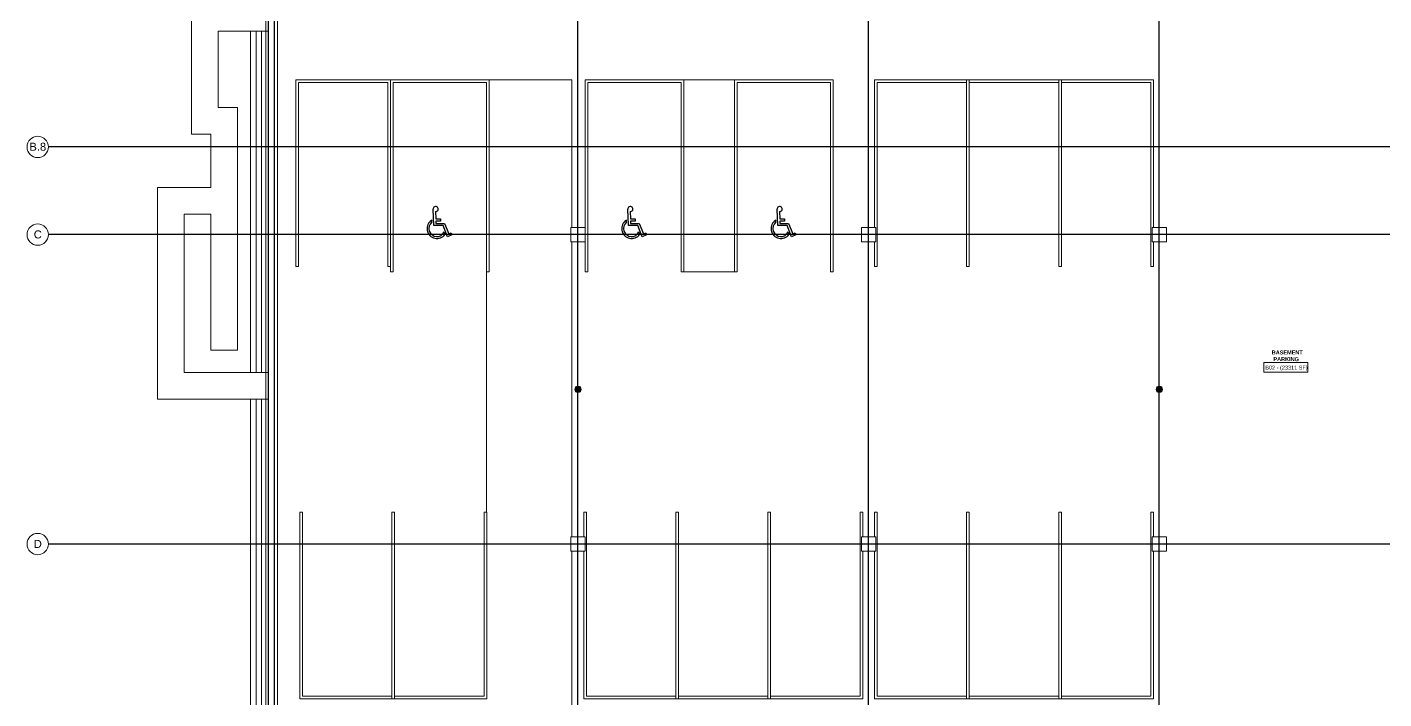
# Model space of a CAD drawing. Header units: inches. Extents: x -4101 to -1777, y 9773 to 12272.
# Drawn here: x -4101 to -2575, y 10665 to 11420 of the extents above; entities that cross this region are included whole.
import ezdxf

# ---------------------------------------------------------------- set-up
doc = ezdxf.new("R2010")
doc.units = ezdxf.units.IN
doc.header["$MEASUREMENT"] = 0
doc.linetypes.add('Grid Line 1_2_', pattern=[0.875, 0.5, -0.125, 0.125, -0.125])
for name, color, linetype, lineweight in [('0-1', 7, 'Continuous', 5), ('0-2', 8, 'Continuous', 9), ('0-4', 165, 'Continuous', 5), ('A-AREA-IDEN', 2, 'Continuous', 9), ('A-DETL-MEDM-1', 10, 'Continuous', 30), ('A-FLOR-1', 7, 'Continuous', 9), ('A-GENM-1', 7, 'Continuous', 9), ('P-SANR-FIXT', 6, 'Continuous', 9), ('S-COLS-1', 7, 'Continuous', 9), ('S-FNDN-1', 7, 'Continuous', 9), ('S-FNDN-2', 32, 'Continuous', 9), ('S-GRID-1', 1, 'Grid Line 1_2_', 30), ('S-GRID-IDEN', 1, 'Continuous', 9), ('S-GRID-IDEN-1', 147, 'Continuous', 9)]:
    doc.layers.add(name, color=color, linetype=linetype, lineweight=lineweight)
doc.styles.add('Arial_1', font='arial.ttf', dxfattribs={"height": 9})
doc.styles.add('Century Gothic', font='ufonts.com_century-gothic.ttf', dxfattribs={"height": 4.5})
doc.styles.add('Century Gothic_B', font='GOTHICB.TTF', dxfattribs={"height": 4.5})

# ---------------------------------------------------------------- blocks, each defined once
blk = doc.blocks.new('Parking_Stall_Multiple - STANDARD-V1-BACKGROUND - BASEMENT')
at = {"layer": 'A-GENM-1'}
for p, q in [((166, 314), (0, 314)), ((0, 314), (0, 207.3)), ((3, 210.3), (3, 311)), ((3, 311), (210, 311)), ((210, 314), (182, 314)), ((210, 311), (210, 314)), ((210, 210.3), (0, 210.3)), ((0, 210.3), (0, 103.7)), ((0, 207.3), (210, 207.3)), ((210, 210.3), (3, 210.3)), ((3, 106.7), (3, 207.3)), ((3, 207.3), (210, 207.3)), ((210, 207.3), (210, 210.3)), ((210, 207.3), (210, 210.3)), ((210, 106.7), (0, 106.7)), ((0, 106.7), (0, 0)), ((0, 103.7), (210, 103.7)), ((210, 106.7), (3, 106.7)), ((3, 3), (3, 103.7)), ((3, 103.7), (210, 103.7)), ((210, 103.7), (210, 106.7)), ((210, 103.7), (210, 106.7)), ((210, 3), (3, 3)), ((210, 0), (210, 3)), ((0, 0), (166, 0)), ((182, 0), (210, 0))]:
    blk.add_line(p, q, dxfattribs=at)
blk = doc.blocks.new('Parking_Stall_Multiple - STANDARD-2223028-BACKGROUND - BASEMENT')
at = {"layer": 'A-GENM-1'}
for p, q in [((210, 210.3), (0, 210.3)), ((0, 210.3), (0, 103.7)), ((3, 106.7), (3, 207.3)), ((3, 207.3), (210, 207.3)), ((210, 207.3), (210, 210.3)), ((210, 106.7), (0, 106.7)), ((0, 106.7), (0, 0)), ((0, 103.7), (210, 103.7)), ((210, 106.7), (3, 106.7)), ((3, 3), (3, 103.7)), ((3, 103.7), (210, 103.7)), ((210, 103.7), (210, 106.7)), ((210, 103.7), (210, 106.7)), ((210, 3), (3, 3)), ((210, 0), (210, 3)), ((0, 0), (210, 0))]:
    blk.add_line(p, q, dxfattribs=at)
blk = doc.blocks.new('Parking_Stall_Multiple - STANDARD-V2-BACKGROUND - BASEMENT')
at = {"layer": 'A-GENM-1'}
for p, q in [((166, 0), (0, 0)), ((0, 0), (0, -106.7)), ((210, 0), (182, 0)), ((210, -3), (210, 0)), ((3, -103.7), (3, -3)), ((3, -3), (210, -3)), ((210, -103.7), (0, -103.7)), ((0, -103.7), (0, -210.3)), ((0, -106.7), (210, -106.7)), ((210, -103.7), (3, -103.7)), ((3, -207.3), (3, -106.7)), ((3, -106.7), (210, -106.7)), ((210, -106.7), (210, -103.7)), ((210, -106.7), (210, -103.7)), ((210, -207.3), (0, -207.3)), ((0, -207.3), (0, -314)), ((0, -210.3), (210, -210.3)), ((210, -207.3), (3, -207.3)), ((3, -311), (3, -210.3)), ((3, -210.3), (210, -210.3)), ((210, -210.3), (210, -207.3)), ((210, -210.3), (210, -207.3)), ((0, -314), (166, -314)), ((210, -311), (3, -311)), ((182, -314), (210, -314)), ((210, -314), (210, -311))]:
    blk.add_line(p, q, dxfattribs=at)
blk = doc.blocks.new('Parking_Stall_Multiple - STANDARD-2217643-BACKGROUND - BASEMENT')
at = {"layer": 'A-GENM-1'}
for p, q in [((210, 0), (0, 0)), ((0, 0), (0, -106.7)), ((210, -3), (210, 0)), ((3, -103.7), (3, -3)), ((3, -3), (210, -3)), ((0, -106.7), (210, -106.7)), ((210, -103.7), (3, -103.7)), ((210, -106.7), (210, -103.7))]:
    blk.add_line(p, q, dxfattribs=at)
blk = doc.blocks.new('Parking_Stall_Multiple - ADA-1919661-BACKGROUND - BASEMENT')
at = {"layer": 'A-GENM-1'}
for p, q in [((216, 111), (0, 111)), ((0, 111), (0, 0)), ((3, 3), (3, 108)), ((3, 108), (216, 108)), ((216, 108), (216, 111)), ((216, 3), (3, 3)), ((216, 0), (216, 3)), ((0, 0), (166, 0)), ((182, 0), (216, 0))]:
    blk.add_line(p, q, dxfattribs=at)
blk = doc.blocks.new('Parking_Stall_Multiple - ADA-VAN-2249874-BACKGROUND - BASEMENT')
at = {"layer": 'A-GENM-1'}
for p, q in [((216, 111), (0, 111)), ((0, 111), (0, 0)), ((3, 3), (3, 108)), ((3, 108), (216, 108)), ((216, 108), (216, 111)), ((216, 3), (3, 3)), ((216, 0), (216, 3)), ((0, 0), (216, 0))]:
    blk.add_line(p, q, dxfattribs=at)
blk = doc.blocks.new('Parking_Stall_Multiple - ADA-2244793-BACKGROUND - BASEMENT')
at = {"layer": 'A-GENM-1'}
for p, q in [((216, 111), (0, 111)), ((0, 111), (0, 0)), ((3, 3), (3, 108)), ((3, 108), (216, 108)), ((216, 108), (216, 111)), ((216, 3), (3, 3)), ((216, 0), (216, 3)), ((0, 0), (216, 0))]:
    blk.add_line(p, q, dxfattribs=at)
blk = doc.blocks.new('CTR - 1st Phase - Common Walls_rvt-1-BACKGROUND - BASEMENT')
at = {"layer": 'A-DETL-MEDM-1'}
for p, q in [((-3645.7, 11201), (-3645.8, 11203.4)), ((-3643.4, 11197.3), (-3644.1, 11215.9)), ((-3641.5, 11213.2), (-3641.2, 11204.9)), ((-3641.2, 11204.9), (-3635.8, 11204.9)), ((-3635.8, 11204.9), (-3635.8, 11202.4)), ((-3426.7, 11201), (-3426.8, 11203.4)), ((-3424.4, 11197.3), (-3425.1, 11215.9)), ((-3422.5, 11213.2), (-3422.2, 11204.9)), ((-3422.2, 11204.9), (-3416.8, 11204.9)), ((-3416.8, 11204.9), (-3416.8, 11202.4)), ((-3258.7, 11201), (-3258.8, 11203.4)), ((-3256.4, 11197.3), (-3257.1, 11215.9)), ((-3254.5, 11213.2), (-3254.2, 11204.9)), ((-3254.2, 11204.9), (-3248.8, 11204.9)), ((-3248.8, 11204.9), (-3248.8, 11202.4)), ((-3633, 11197.3), (-3643.4, 11197.3)), ((-3635.8, 11202.4), (-3641.1, 11202.4)), ((-3641.1, 11202.4), (-3641, 11199.8)), ((-3641, 11199.8), (-3631.4, 11199.8)), ((-3627.9, 11184.8), (-3633, 11197.3)), ((-3630.7, 11187.6), (-3631.7, 11190.1)), ((-3631.4, 11199.8), (-3626.5, 11188)), ((-3626.5, 11188), (-3623.9, 11189.1)), ((-3623.9, 11189.1), (-3623, 11186.8)), ((-3414, 11197.3), (-3424.4, 11197.3)), ((-3416.8, 11202.4), (-3422.1, 11202.4)), ((-3422.1, 11202.4), (-3422, 11199.8)), ((-3422, 11199.8), (-3412.4, 11199.8)), ((-3408.9, 11184.8), (-3414, 11197.3)), ((-3411.7, 11187.6), (-3412.7, 11190.1)), ((-3412.4, 11199.8), (-3407.5, 11188)), ((-3407.5, 11188), (-3404.9, 11189.1)), ((-3404.9, 11189.1), (-3404, 11186.8)), ((-3246, 11197.3), (-3256.4, 11197.3)), ((-3248.8, 11202.4), (-3254.1, 11202.4)), ((-3254.1, 11202.4), (-3254, 11199.8)), ((-3254, 11199.8), (-3244.4, 11199.8)), ((-3240.9, 11184.8), (-3246, 11197.3)), ((-3243.7, 11187.6), (-3244.7, 11190.1)), ((-3244.4, 11199.8), (-3239.5, 11188)), ((-3239.5, 11188), (-3236.9, 11189.1)), ((-3236.9, 11189.1), (-3236, 11186.8)), ((-3623, 11186.8), (-3627.9, 11184.8)), ((-3404, 11186.8), (-3408.9, 11184.8)), ((-3236, 11186.8), (-3240.9, 11184.8))]:
    blk.add_line(p, q, dxfattribs=at)
for centre, radius, start, end in [((-3641.3, 11216), 2.82, 265.2221, 186.5331), ((-3422.3, 11216), 2.82, 265.2221, 186.5331), ((-3254.3, 11216), 2.82, 265.2221, 186.5331), ((-3639.9, 11194), 11.2, 121.7672, 325.4553), ((-3420.9, 11194), 11.2, 121.7672, 325.4553), ((-3252.9, 11194), 11.2, 121.7672, 325.4553), ((-3639.9, 11194), 9.06, 129.2933, 334.8736), ((-3420.9, 11194), 9.06, 129.2933, 334.8736), ((-3252.9, 11194), 9.06, 129.2933, 334.8736)]:
    blk.add_arc(centre, radius, start, end, dxfattribs=at)
at = {"layer": 'A-FLOR-1'}
for p, q in [((-3488.3, 11361.2), (-3581.3, 11361.2)), ((-3488.3, 11195.2), (-3488.3, 11361.2)), ((-3305.3, 11361.2), (-3362.3, 11361.2)), ((-3488.3, 10847.2), (-3488.3, 11179.2)), ((-3584.3, 11145.2), (-3584.3, 10875.2)), ((-3362.3, 11145.2), (-3305.3, 11145.2)), ((-3488.3, 10475.2), (-3488.3, 10831.2))]:
    blk.add_line(p, q, dxfattribs=at)
at = {"layer": '0-2'}
for name, p, rotation in [('Parking_Stall_Multiple - STANDARD-2217643-BACKGROUND - BASEMENT', (-3692, 11361.2), 270.0000000000005), ('Parking_Stall_Multiple - ADA-VAN-2249874-BACKGROUND - BASEMENT', (-3692.3, 11361.2), 269.9999999999978), ('Parking_Stall_Multiple - ADA-1919661-BACKGROUND - BASEMENT', (-3473.3, 11361.2), 269.9999999999978), ('Parking_Stall_Multiple - ADA-2244793-BACKGROUND - BASEMENT', (-3305.3, 11361.2), 269.9999999999978), ('Parking_Stall_Multiple - STANDARD-V2-BACKGROUND - BASEMENT', (-2833.8, 11361.2), 270.0000000000005), ('Parking_Stall_Multiple - STANDARD-2223028-BACKGROUND - BASEMENT', (-3583.8, 10665.2), 89.99999999999953), ('Parking_Stall_Multiple - STANDARD-V1-BACKGROUND - BASEMENT', (-3160.8, 10665.2), 89.99999999999953), ('Parking_Stall_Multiple - STANDARD-V1-BACKGROUND - BASEMENT', (-2833.8, 10665.2), 89.99999999999953)]:
    blk.add_blockref(name, p, dxfattribs=dict(at, rotation=rotation))
blk = doc.blocks.new('034100 - Precast Structural Concrete - Column - Corbels - 16_x16_-2331168-BACKGROUND - BASEMENT')
at = {"layer": 'S-COLS-1'}
for p, q in [((-8.9, 9), (-9, 9)), ((-9, 9), (-9, -7)), ((6.9, 9), (-8.9, 9)), ((7, 9), (6.9, 9)), ((7, -7), (7, 9)), ((-9, -7), (-8.9, -7)), ((-8.9, -7), (6.9, -7)), ((6.9, -7), (7, -7))]:
    blk.add_line(p, q, dxfattribs=at)
blk = doc.blocks.new('034100 - Precast Structural Concrete - Column - Corbels - 16_x16_-2331170-BACKGROUND - BASEMENT')
at = {"layer": 'S-COLS-1'}
for p, q in [((-8.9, 9), (-9, 9)), ((-9, 9), (-9, -7)), ((6.9, 9), (-8.9, 9)), ((7, 9), (6.9, 9)), ((7, -7), (7, 9)), ((-9, -7), (-8.9, -7)), ((-8.9, -7), (6.9, -7)), ((6.9, -7), (7, -7))]:
    blk.add_line(p, q, dxfattribs=at)
blk = doc.blocks.new('Grid - Grid Head - Circle-1738874-BACKGROUND - BASEMENT')
at = {"layer": 'S-GRID-IDEN-1'}
for start, end in [(360, 180), (180, 360)]:
    blk.add_arc((0, 0), 0.25, start, end, dxfattribs=at)
blk = doc.blocks.new('CTR - 1st Phase - Structure_rvt-1-BACKGROUND - BASEMENT')
at = {"layer": 'S-FNDN-1'}
for p, q in [((-3829.3, 11556.2), (-3829.3, 9901.2)), ((-3819.3, 9901.2), (-3819.3, 11544.2)), ((-3916.1, 11446), (-3916.1, 11300)), ((-3829.3, 11416), (-3829.3, 11446)), ((-3886.1, 11330), (-3886.1, 11416)), ((-3886.1, 11416), (-3829.3, 11416)), ((-3864.3, 11330), (-3886.1, 11330)), ((-3864.3, 11300), (-3864.3, 11330)), ((-3916.1, 11300), (-3894.3, 11300)), ((-3894.3, 11300), (-3894.3, 11240.1)), ((-3864.3, 11057.1), (-3864.3, 11300)), ((-3954.3, 11240.1), (-3954.3, 11032.1)), ((-3924.3, 11240.1), (-3954.3, 11240.1)), ((-3894.3, 11240.1), (-3924.3, 11240.1)), ((-3924.3, 11032.1), (-3924.3, 11210.1)), ((-3924.3, 11210.1), (-3894.3, 11210.1)), ((-3894.3, 11210.1), (-3894.3, 11057.1)), ((-3894.3, 11057.1), (-3864.3, 11057.1)), ((-3954.3, 11032.1), (-3954.3, 11002.1)), ((-3829.3, 11032.1), (-3924.3, 11032.1)), ((-3829.3, 11002.1), (-3829.3, 11032.1)), ((-3954.3, 11002.1), (-3829.3, 11002.1))]:
    blk.add_line(p, q, dxfattribs=at)
at = {"layer": 'S-GRID-1'}
for p, q in [((-3829.3, 9772.6), (-3829.3, 12247.5)), ((-3822.8, 9772.6), (-3822.8, 12247.5)), ((-3481.3, 9772.6), (-3481.3, 12247.5)), ((-3154.3, 9772.6), (-3154.3, 12247.5)), ((-2827.3, 9772.6), (-2827.3, 12247.5)), ((-1777.2, 11285.8), (-4077, 11285.8)), ((-1777.2, 11187.2), (-4077, 11187.2)), ((-1777.2, 10839.2), (-4077, 10839.2))]:
    blk.add_line(p, q, dxfattribs=at)
at = {"layer": '0-2'}
for name, p, rotation in [('034100 - Precast Structural Concrete - Column - Corbels - 16_x16_-2331170-BACKGROUND - BASEMENT', (-3482.3, 11186.2), 269.9999999999967), ('034100 - Precast Structural Concrete - Column - Corbels - 16_x16_-2331170-BACKGROUND - BASEMENT', (-3155.3, 11186.2), 269.9999999999967), ('034100 - Precast Structural Concrete - Column - Corbels - 16_x16_-2331170-BACKGROUND - BASEMENT', (-2828.3, 11186.2), 269.9999999999967), ('034100 - Precast Structural Concrete - Column - Corbels - 16_x16_-2331168-BACKGROUND - BASEMENT', (-3480.3, 10840.2), 90.0000000000016), ('034100 - Precast Structural Concrete - Column - Corbels - 16_x16_-2331168-BACKGROUND - BASEMENT', (-3153.3, 10840.2), 90.0000000000016), ('034100 - Precast Structural Concrete - Column - Corbels - 16_x16_-2331168-BACKGROUND - BASEMENT', (-2826.3, 10840.2), 90.0000000000016)]:
    blk.add_blockref(name, p, dxfattribs=dict(at, rotation=rotation))
at = {"layer": '0-4', "xscale": 47.99999999999997, "yscale": 47.99999999999997, "zscale": 47.99999999999997, "rotation": 89.99999999999987}
for p in [(-4089, 11285.8), (-4089, 11187.2), (-4089, 10839.2)]:
    blk.add_blockref('Grid - Grid Head - Circle-1738874-BACKGROUND - BASEMENT', p, dxfattribs=at)
at = {"layer": 'S-GRID-IDEN', "char_height": 9, "attachment_point": 1, "style": 'Arial_1'}
for s, insert, width in [('B.8', (-4098.4, 11290.5), 22.876), ('C', (-4093.5, 11191.9), 11.059), ('D', (-4093.5, 10843.9), 11.059)]:
    blk.add_mtext(s, dxfattribs=dict(at, insert=insert, width=width))
blk = doc.blocks.new('Basic Wall _ 3_ XPS - ___-2578961-BACKGROUND - BASEMENT')
at = {"layer": 'S-FNDN-2'}
for p, q in [((-3849.8, 11032.1), (-3849.8, 11416)), ((-3843.2, 11032.1), (-3843.2, 11416)), ((-3837.3, 11032.1), (-3837.3, 11416)), ((-3849.8, 10011.2), (-3849.8, 11002.1)), ((-3843.2, 10011.2), (-3843.2, 11002.1)), ((-3837.3, 10011.2), (-3837.3, 11002.1))]:
    blk.add_line(p, q, dxfattribs=at)
blk = doc.blocks.new('Drain-Floor-WATTS-Square-Stainless_Steel_Strainer-Type_FD-1200-M - 2_ Outlet with 5_ Strainer-2528673-BACKGROUND - BASEMENT')
at = {"layer": 'P-SANR-FIXT'}
for p, q in [((-2.707, -2.707), (-2.707, 2.707)), ((-2.707, 2.707), (2.707, 2.707)), ((-2.03025, -2.03025), (-2.03025, 2.03025)), ((-2.03025, 2.03025), (2.03025, 2.03025)), ((-1.3535, -1.3535), (-1.3535, 1.3535)), ((-1.3535, 1.3535), (1.3535, 1.3535)), ((-0.67675, -0.67675), (-0.67675, 0.67675)), ((-0.67675, 0.67675), (0.67675, 0.67675)), ((0, 2.707), (0, -2.707)), ((0.67675, 0.67675), (0.67675, -0.67675)), ((1.3535, 1.3535), (1.3535, -1.3535)), ((2.03025, 2.03025), (2.03025, -2.03025)), ((2.707, 2.707), (2.707, -2.707)), ((-2.707, 0), (2.707, 0)), ((2.707, -2.707), (-2.707, -2.707)), ((2.03025, -2.03025), (-2.03025, -2.03025)), ((1.3535, -1.3535), (-1.3535, -1.3535)), ((0.67675, -0.67675), (-0.67675, -0.67675))]:
    blk.add_line(p, q, dxfattribs=at)
for start, end in [(360, 180), (180, 360)]:
    blk.add_arc((0, 0), 3.5, start, end, dxfattribs=at)

msp = doc.modelspace()

# ---------------------------------------------------------------- linework, layer by layer
at = {"layer": 'A-AREA-IDEN', "flags": 128}
msp.add_lwpolyline([(-2709.6, 11043.4), (-2660.2, 11043.4), (-2660.2, 11032.7), (-2709.6, 11032.7)], close=True, dxfattribs=at)
at = {"layer": 'S-FNDN-2'}
for p, q in [((-3832.3, 12090.2), (-3832.3, 9891.2)), ((-3829.3, 9891.2), (-3829.3, 12087.2))]:
    msp.add_line(p, q, dxfattribs=at)

# ---------------------------------------------------------------- block references
at = {"layer": '0-1'}
for name in ['CTR - 1st Phase - Structure_rvt-1-BACKGROUND - BASEMENT', 'CTR - 1st Phase - Common Walls_rvt-1-BACKGROUND - BASEMENT']:
    msp.add_blockref(name, (0, 0), dxfattribs=at)
at = {"layer": 'P-SANR-FIXT'}
for p in [(-3481.3, 11013.2), (-2827.3, 11013.2)]:
    msp.add_blockref('Drain-Floor-WATTS-Square-Stainless_Steel_Strainer-Type_FD-1200-M - 2_ Outlet with 5_ Strainer-2528673-BACKGROUND - BASEMENT', p, dxfattribs=at)
at = {"layer": 'S-FNDN-2'}
msp.add_blockref('Basic Wall _ 3_ XPS - ___-2578961-BACKGROUND - BASEMENT', (0, 0), dxfattribs=at)

# ---------------------------------------------------------------- texts
at = {"layer": 'A-AREA-IDEN', "char_height": 4.5, "attachment_point": 1}
for s, insert, width, style in [('BASEMENT', (-2700.8, 11056.9), 38.481, 'Century Gothic_B'), ('B02 - (23311 SF)', (-2708.1, 11039.9), 56.055, 'Century Gothic'), ('PARKING', (-2698.9, 11049.4), 33.936, 'Century Gothic_B')]:
    msp.add_mtext(s, dxfattribs=dict(at, insert=insert, width=width, style=style))

doc.saveas('drawing.dxf')
